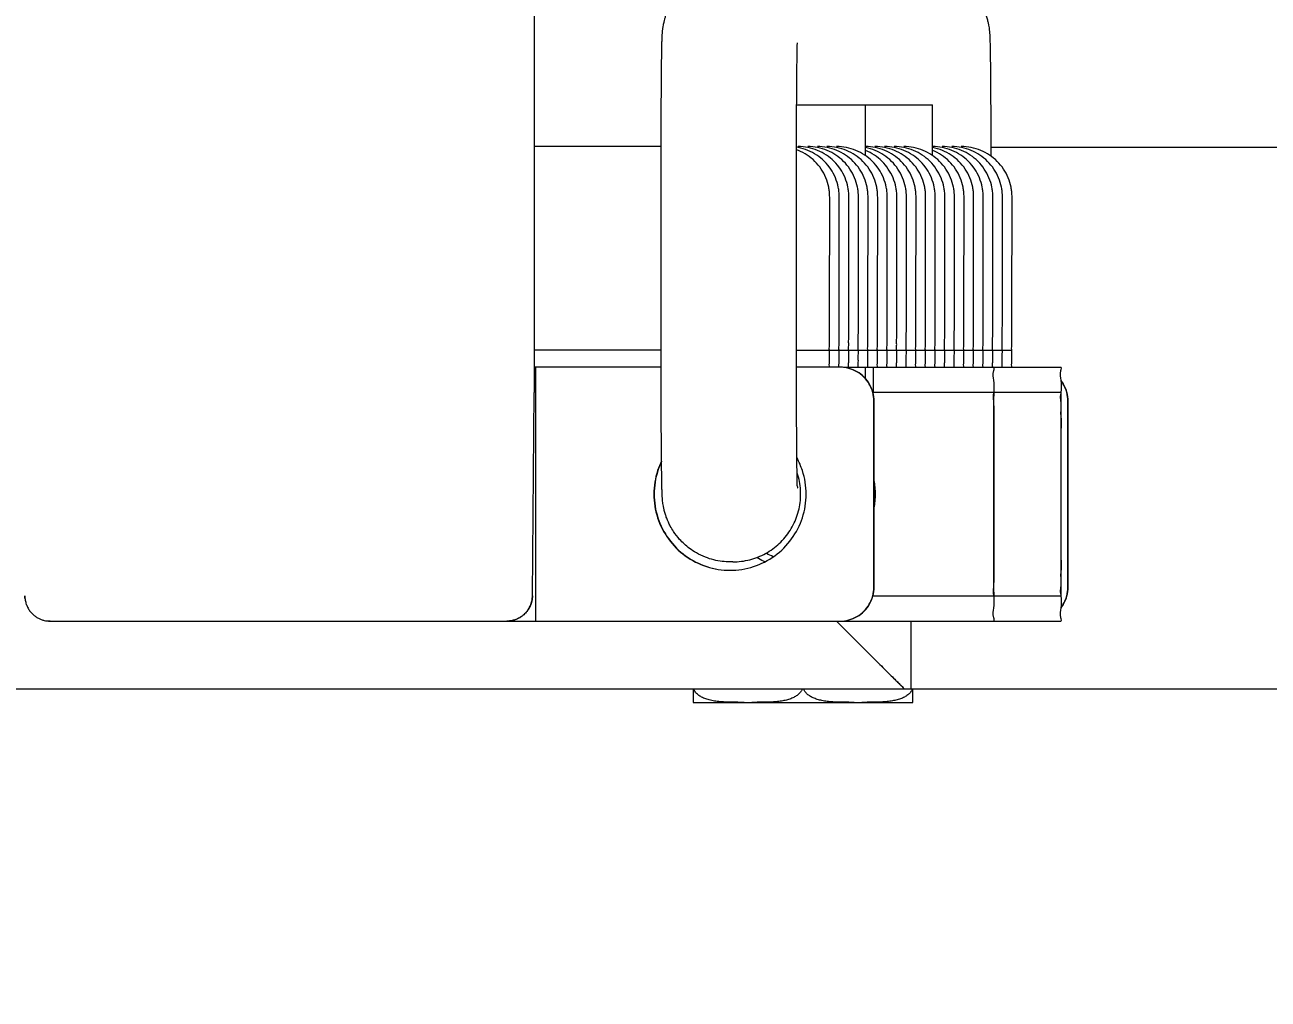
# Model space of a CAD drawing. Extents: x -5598 to 26293, y -3808 to 13850.
# Drawn here: x -1489.54 to -1482.19, y 2587.32 to 2593.08 of the extents above; entities that cross this region are included whole.
import ezdxf

# ---------------------------------------------------------------- set-up
doc = ezdxf.new("R2010")
doc.units = 0
doc.header["$LTSCALE"] = 100
doc.header["$MEASUREMENT"] = 0
doc.layers.add('AK', color=7, linetype='Continuous', lineweight=15)
doc.layers.add('OLCU DIS', color=7, linetype='Continuous')
doc.styles.add('olcu', font='romans.shx', dxfattribs={"width": 0.5})
doc.dimstyles.new('1-200', dxfattribs={"dimtxt": 40, "dimasz": 2, "dimexe": 0, "dimexo": 0, "dimgap": 10, "dimtad": 1, "dimdec": 4, "dimrnd": 0.1, "dimzin": 9, "dimdsep": 46, "dimtxsty": 'olcu', "dimblk1": 'SOL', "dimblk2": 'SAG', "dimsah": 1, "dimcen": 0, "dimse1": 1, "dimse2": 1, "dimclre": 13, "dimadec": 0, "dimazin": 0, "dimtfac": 1, "dimtdec": 4, "dimtix": 1, "dimtmove": 2, "dimatfit": 2, "dimldrblk": 'SOL', "dimfxl": 0, "dimtolj": 1, "dimarcsym": 0})

# ---------------------------------------------------------------- blocks, each defined once
blk = doc.blocks.new('SOL')
at = {"color": 0}
for p, q in [((0, 30), (0, -6.962459165720928)), ((7.581908020783771, 0), (-6.967154622002339, 0))]:
    blk.add_line(p, q, dxfattribs=at)
blk.add_circle((0, 0), 3, dxfattribs=at)
blk = doc.blocks.new('SAG')
at = {"color": 0}
for p, q in [((0, -30), (0, 6.962459165720928)), ((7.581908020783771, 0), (-6.967154622002339, 0))]:
    blk.add_line(p, q, dxfattribs=at)
blk.add_circle((0, 0), 3, dxfattribs=at)
blk = doc.blocks.new('*D332')
at = {"layer": 'OLCU DIS', "color": 0, "lineweight": -2, "transparency": 16777216}
blk.add_line((21268, -934.9999999999671), (-2967.999999241584, -934.9999999999671), dxfattribs=at)
at = {"layer": 'OLCU DIS', "color": 0, "lineweight": -2, "transparency": 16777216, "xscale": 2, "yscale": 2, "zscale": 2, "rotation": 180}
blk.add_blockref('SAG', (-2969.999999241584, -934.9999999999671), dxfattribs=at)
at = {"layer": 'OLCU DIS', "color": 0, "lineweight": -2, "transparency": 16777216, "xscale": 2, "yscale": 2, "zscale": 2}
blk.add_blockref('SOL', (21270, -934.9999999999671), dxfattribs=at)
at = {"layer": 'OLCU DIS', "color": 0, "transparency": 16777216, "insert": (9295.637683253217, -904.9999999999671), "char_height": 40, "attachment_point": 5, "style": 'olcu'}
blk.add_mtext('\\A1;24240', dxfattribs=at)
blk = doc.blocks.new('OVEN TROLLEY')
at = {"layer": 'AK'}
for p, q in [((48.99818576172115, -12.21351469518845), (48.99818576172115, -4.122496222343671)), ((52.19856275597692, -74.59823857072035), (52.19856275597692, -6.272805857902767)), ((51.59849206955992, -11.75638669169268), (50.49836247778136, -11.75638669169268)), ((50.29833891564646, -13.08387972553021), (50.29833891564646, -11.80022877777219)), ((50.44835658724775, -11.80022877777219), (50.44835658724775, -12.19461990556442)), ((51.59849206955992, -11.75813220430859), (50.49836247778136, -11.75813220430859)), ((51.39846850741321, -11.79673775242406), (50.6983860399281, -11.79673775242395)), ((51.39846850741321, -11.79804688688591), (50.6983860399281, -11.79804688688591)), ((51.64849796009353, -12.19461990556442), (51.64849796009353, -11.80022877777219)), ((51.79851563170664, -13.10320449155983), (51.79851563170664, -11.80022877777219)), ((49.98081785917143, -12.08849161459352), (49.29345730039618, -12.08801953998613)), ((50.19832713457878, -12.14519140716868), (50.19832713457878, -12.09054497022873)), ((49.98081785917143, -12.14522077786955), (49.29345730039618, -12.14474870323897)), ((50.19832713457878, -12.2019205704214), (50.19832713457878, -12.14727413348146)), ((50.44835658724775, -12.19733292063461), (50.44835658724775, -12.90786649225038)), ((51.39846850741321, -12.19384189514665), (50.6983860399281, -12.19384189514665)), ((51.39846850741321, -12.19515102972502), (50.6983860399281, -12.19515102972502)), ((51.64849796009353, -12.91030840101882), (51.64849796009353, -12.19733292063461)), ((49.98081785917143, -12.20194994112239), (49.29345730039618, -12.201477866515)), ((49.98081785917143, -12.25867910439842), (49.29345730039618, -12.25820702976773)), ((50.19832713457878, -12.25864973369744), (50.19832713457878, -12.20400329675749)), ((50.19832713457878, -12.31537889695028), (50.19832713457878, -12.26073246003352)), ((49.98081785917143, -12.31540826765115), (49.29345730039618, -12.31493619306707)), ((50.19832713457878, -12.37210806022631), (50.19832713457878, -12.31746162316983)), ((49.98081785917143, -12.37213743081077), (49.29345730039618, -12.37166535631979)), ((50.19832713457878, -12.42883722347892), (50.19832713457878, -12.37419078644586)), ((49.98081785917143, -12.42886659406349), (49.29345730039618, -12.42839451959582)), ((49.98081785917143, -12.48559575733952), (49.29345730039618, -12.48512368273213)), ((50.19832713457878, -12.48556638675495), (50.19832713457878, -12.43091994969859)), ((50.19832713457878, -12.54229554989138), (50.19832713457878, -12.48764911297462)), ((49.04794527510546, -12.55725539311527), (48.7481563090522, -12.55725539311527)), ((48.7481563090522, -13.36099505372112), (48.7481563090522, -12.55725644585902)), ((49.98081785917143, -12.54232492059225), (49.29345730039618, -12.54185284598486)), ((50.19832713457878, -12.5990247131441), (50.19832713457878, -12.54437827622746)), ((49.98081785917143, -12.59905408386839), (49.29345730039618, -12.59858200926089)), ((50.19832713457878, -12.65575387642013), (50.19832713457878, -12.60110743950349)), ((49.98081785917143, -12.65578324712101), (49.29345730039618, -12.65531117251362)), ((49.98081785917143, -12.71251241039704), (49.29345730039618, -12.71204033578965)), ((50.19832713457878, -12.71248303967286), (50.19832713457878, -12.65783660275622)), ((52.19844009404175, -12.68402002697098), (51.79851563170664, -12.68402002697098)), ((52.27857218083806, -12.67350350389017), (52.19856275597692, -12.67350350389017)), ((52.27857218083806, -13.97365665781535), (52.27857218083806, -12.67350350389017)), ((49.98081785917143, -12.76924157367307), (49.29345730039618, -12.76876949904249)), ((50.19832713457878, -12.76921220294889), (50.19832713457878, -12.71456576603225)), ((50.19832713457878, -12.82594136620162), (50.19832713457878, -12.77129492928497)), ((49.98081785917143, -12.82597073692591), (49.29345730039618, -12.82549866231852)), ((50.19832713457878, -12.88267052947765), (50.19832713457878, -12.82802409256101)), ((49.98081785917143, -12.88269990020194), (49.29345730039618, -12.88222782557125)), ((50.19832713457878, -12.93939969273037), (50.19832713457878, -12.88475325581373)), ((50.44835658724775, -12.90786942370459), (50.29833891564646, -12.90786942370459)), ((51.59849206955992, -12.9031885456875), (50.49836247778136, -12.9031885456875)), ((51.59849206955992, -12.90493405844313), (50.49836247778136, -12.90493405844313)), ((51.79851563170664, -13.12595184013469), (51.99853919385336, -12.92593589426246)), ((49.04859138684684, -12.95348677955326), (48.7481563090522, -12.95348677955326)), ((49.98081785917143, -12.93942906345467), (49.29345730039618, -12.93895698884728)), ((49.98081785917143, -12.9961582267307), (49.29345730039618, -12.9956861521)), ((50.19832713457878, -12.99612885602982), (50.19832713457878, -12.94148241908976)), ((50.19832713457878, -13.05285801928244), (50.19832713457878, -12.99821158222608)), ((49.98081785917143, -13.05288738986701), (49.29345730039618, -13.05241531537604)), ((50.19832713457878, -13.10958718255847), (50.19832713457878, -13.05494074547892)), ((49.98081785917143, -13.10961655311985), (49.29345730039618, -13.10914447862876)), ((50.19832713457878, -13.16631634581131), (50.19832713457878, -13.11166990875495)), ((50.29833891564646, -13.10495000431535), (50.29833891564646, -13.36192147998372)), ((51.79851563170664, -17.77408500722367), (51.79851563170664, -13.10495000431535)), ((49.98081785917143, -13.16634571639588), (49.29345730039618, -13.16587364178849)), ((50.19832713457878, -13.3619367549079), (50.19832713457878, -13.16839907203098)), ((50.24833302510103, -13.3619367549079), (49.14820343332245, -13.3619367549079)), ((51.44847439795864, -13.73754670118205), (51.44847439795864, -13.75500182834207)), ((52.19856275597692, -13.97365665781535), (52.27857218083806, -13.97365665781535)), ((48.9943468660175, -14.16189939858156), (48.9943468660175, -14.91206985566521)), ((50.24833302510103, -14.16203100347184), (49.14820343332245, -14.16203100347184)), ((50.19832713457878, -14.16203100347184), (50.19832713457878, -14.91206985566521)), ((50.29833891564646, -14.16201584144721), (50.29833891564646, -14.90509351700302)), ((46.99795014032257, -14.91206985566532), (50.44835658724775, -14.91207556783911)), ((50.29833891564646, -14.90509351700302), (50.29833891564646, -14.91206985566521)), ((50.29833891564646, -14.90509351700302), (51.79851563170664, -14.90509351700302)), ((51.64849796009353, -14.92254864416304), (50.44835658724775, -14.91207556783911))]:
    blk.add_line(p, q, dxfattribs=at)
for points, start_tangent, end_tangent in [([(50.49836247778136, -11.75638669169268), (50.39835069670232, -11.783183747169), (50.37799563620353, -11.79662445069982)], (-0.1021098309, -2e-16), (-0.0825115560999999, -0.0621196466000001)), ([(51.71885891103317, -11.79662445069982), (51.69850385063898, -11.783183747169), (51.59849206955992, -11.75638669169268)], (-0.0825115561000001, 0.0621196465999999), (-0.1021098309, -2e-16)), ([(50.44835494593132, -11.79695236406974), (50.37474111782501, -11.79817680456904), (50.31791861556111, -11.79914999158347), (50.29833891564646, -11.80022877777219)], (-0.1261258365, 0.0041711067999998), (2e-16, -0.1205212997999999)), ([(50.49836247778136, -11.75813220430859), (50.39835069670232, -11.78492925992464), (50.38033104093607, -11.79663837134137)], (-0.0998107528, -2e-16), (-0.0815452738999999, -0.0595413046000001)), ([(50.6983860399281, -11.79673775242395), (50.57476467997171, -11.79690861528502), (50.46324423996827, -11.79740447896756), (50.44835494593132, -11.79695236406974)], (-0.1995127921, -3e-16), (-0.2087906274, 0.0069049135999996)), ([(50.6983860399281, -11.79804688688591), (50.62112268992347, -11.79815367622063), (50.55142241494593, -11.79846359096689), (50.49610796359489, -11.79894629459591), (50.46059389963636, -11.79955453647994), (50.44835658724775, -11.80022877777219)], (-0.2000213075, -3e-16), (3e-16, -0.2000213075)), ([(51.64849796009353, -11.80022877777219), (51.63626064757715, -11.79955453647994), (51.60074658364179, -11.79894629459591), (51.54543213226713, -11.79846359096689), (51.47573185728958, -11.79815367622063), (51.39846850741321, -11.79804688688591)], (-3e-16, 0.2000213075), (-0.2000213075, -3e-16)), ([(51.64849960128172, -11.79695236406985), (51.63361030725661, -11.79740447896756), (51.52208986736957, -11.79690861528502), (51.39846850741321, -11.79673775242406)], (-0.2087906273999999, -0.0069049136000004), (-0.1995127921, -3e-16)), ([(51.71652350630017, -11.79663837134126), (51.69850385063898, -11.78492925992464), (51.59849206955992, -11.75813220430859)], (-0.0815452739000001, 0.0595413045999998), (-0.0998107528, -2e-16)), ([(51.79851563170664, -11.80022877777219), (51.7789359317802, -11.79914999158347), (51.72211342951628, -11.79817680456904), (51.64849960128172, -11.79695236406985)], (-2e-16, 0.1205212997999999), (-0.1261258365, -0.0041711068000002)), ([(49.260259970982, -12.08985301210771), (49.23510435098421, -12.09374421908274), (49.17899493846913, -12.11077795586311), (49.12728095447515, -12.13846821830361), (49.08195428402986, -12.17574925239887), (49.04475572427634, -12.22118880302867), (49.01711436195171, -12.27304173790605), (49.00009406951118, -12.32931081933202), (48.9943468660175, -12.38783803178217)], (-0.3477019122999999, -0.0387024967000006), (6e-16, -0.3491392185999997)), ([(49.29345730039618, -12.08801953998613), (49.260259970982, -12.08985301210771)], (-0.0265768592, 1.82528e-05), (-0.0264674561, -0.0029460771)), ([(50.19299337890092, -12.09010957119744), (50.17715309609763, -12.08969231202491), (50.15174562491607, -12.08931644175891), (50.11750990780399, -12.08899324593358), (50.07656402751432, -12.08874271981176), (50.03013926231631, -12.08857217734908), (49.98081785917143, -12.08849161459352)], (-0.2352288512999999, -0.0489557626000004), (-0.1697291363, 0.0001165687999997)), ([(50.19832713457878, -12.09054497022873), (50.19299337890092, -12.09010957119744)], (0, 0.0042806934), (-0.0059326429, -0.0012347)), ([(50.29252885761104, -12.09000202388256), (50.27516447664799, -12.08947483916995), (50.24715831848459, -12.08898934536842), (50.20906076208336, -12.08855441325568), (50.19838963242353, -12.08839238864596)], (-0.1044117261, -0.0206700225000002), (-0.07509559980000001, 0.0008797375999999)), ([(50.29833891564646, -12.09054497022873), (50.29252885761104, -12.09000202388256)], (0, 0.0046677476), (-0.0064656572, -0.0012799834)), ([(49.260259970982, -12.14658217536043), (49.23510435098421, -12.15047338235877), (49.17899493846913, -12.16750711911584), (49.12728095447515, -12.19519738157964), (49.08195428402986, -12.2324784156749), (49.04475572427634, -12.2779179663047), (49.01711436195171, -12.32977090115889), (49.00009406951118, -12.38603998260805), (48.9943468660175, -12.44456719503501)], (-0.3477019122999999, -0.0387024967000006), (6e-16, -0.3491392185999997)), ([(49.29345730039618, -12.14474870323897), (49.260259970982, -12.14658217536043)], (-0.0265768592, 1.82528e-05), (-0.0264674561, -0.0029460771)), ([(50.19299337890092, -12.14683873445017), (50.17715309609763, -12.14642147530094), (50.15174562491607, -12.14604560503494), (50.11750990780399, -12.14572240920961), (50.07656402751432, -12.1454718830646), (50.03013926231631, -12.1453013406018), (49.98081785917143, -12.14522077786955)], (-0.2352288512999999, -0.0489557626000004), (-0.1697291363, 0.0001165687999997)), ([(50.19832713457878, -12.14727413348146), (50.19299337890092, -12.14683873445017)], (0, 0.0042806934), (-0.0059326429, -0.0012347)), ([(50.29252885761104, -12.14673118704218), (50.27516447664799, -12.14620400242268), (50.24715831848459, -12.14571850862114), (50.20906076208336, -12.14528357650852), (50.19838963242353, -12.14512155192199)], (-0.1044117261, -0.0206700225000002), (-0.07509559980000001, 0.0008797375999999)), ([(50.29833891564646, -12.14727413348146), (50.29252885761104, -12.14673118704218)], (0, 0.0046677476), (-0.0064656572, -0.0012799834)), ([(50.44835494593132, -12.19405650693216), (50.37474111782501, -12.19528094729162), (50.31791861556111, -12.19625413442259), (50.29833891564646, -12.19733292063461)], (-0.1261258365, 0.0041711067999998), (2e-16, -0.1205212997999999)), ([(50.6983860399281, -12.19384189514665), (50.57476467997171, -12.19401275817063), (50.46324423996827, -12.19450862169026), (50.44835494593132, -12.19405650693216)], (-0.1995127921, -3e-16), (-0.2087906274, 0.0069049135999996)), ([(50.6983860399281, -12.19515102972502), (50.62112268992347, -12.19525781905963), (50.55142241494593, -12.19556773382931), (50.49610796359489, -12.19605043731849), (50.46059389963636, -12.19665867920253), (50.44835658724775, -12.19733292063461)], (-0.2000213075, -3e-16), (3e-16, -0.2000213075)), ([(51.64849796009353, -12.19733292063461), (51.63626064757715, -12.19665867920253), (51.60074658364179, -12.19605043731849), (51.54543213226713, -12.19556773382931), (51.47573185728958, -12.19525781905975), (51.39846850741321, -12.19515102972502)], (-3e-16, 0.2000213075), (-0.2000213075, -3e-16)), ([(51.64849960128172, -12.19405650693216), (51.63361030725661, -12.19450862169026), (51.52208986736957, -12.19401275817063), (51.39846850741321, -12.19384189514665)], (-0.2087906273999999, -0.0069049136000004), (-0.1995127921, -3e-16)), ([(51.79851563170664, -12.19733292063461), (51.7789359317802, -12.19625413442259), (51.72211342951628, -12.19528094729162), (51.64849960128172, -12.19405650693216)], (-2e-16, 0.1205212997999999), (-0.1261258365, -0.0041711068000002)), ([(47.94806206048803, -12.62041856328721), (47.95073905944025, -12.57421236833318), (47.95985961406847, -12.52397463162197), (47.97532507761514, -12.4752526070572), (48.00069066508999, -12.422062891128), (48.02779182977371, -12.38074082488879), (48.08068077092172, -12.3228619955596), (48.12754118441931, -12.2866248814505), (48.15979303834627, -12.26741003311463), (48.18265919690599, -12.25612083867884), (48.19954990958228, -12.24890223023237), (48.21254014890278, -12.24395828646368), (48.23328467292583, -12.23710299254151), (48.25705702385755, -12.2307412502937), (48.27724260778029, -12.2265302898711), (48.29281155537444, -12.22399660515361), (48.30605726118061, -12.22230838878306), (48.31662611216904, -12.22125071870391), (48.32644710791634, -12.22047535075103), (48.3354255502985, -12.21991420664119), (48.34436091674149, -12.21946460268225), (48.35398101520818, -12.21906838362338), (48.36493497067692, -12.21869378375117), (48.37792560204967, -12.21832085006167), (48.39377868623103, -12.21793608939037), (48.41345303156992, -12.21753097226599), (48.43814412771585, -12.21709950271747), (48.4693749722386, -12.21663780970255), (48.50912875686196, -12.2161442656884), (48.55995587913218, -12.21562115192637), (48.61993710148942, -12.21511597718336), (48.68516336642766, -12.21466984186543), (48.75500064879304, -12.21428589451818), (48.82877829493361, -12.21396708145039), (48.90576978166915, -12.21371609239134), (48.98520695473404, -12.2135351532255), (49.05048957756378, -12.21344142091686)], (-1.8e-15, 1.064316900599999), (1.064316333899999, 0.0011375146000018)), ([(49.260259970982, -12.20331133863647), (49.23510435098421, -12.20720254561161), (49.17899493846913, -12.22423628239187), (49.12728095447515, -12.25192654471607), (49.08195428402986, -12.28920757892763), (49.04475572427634, -12.33464712955754), (49.01711436195171, -12.38650006443481), (49.00009406951118, -12.44276914588408), (48.9943468660175, -12.50129635833434)], (-0.3477019122999999, -0.0387024967000006), (6e-16, -0.3491392185999997)), ([(49.260259970982, -12.26004050188919), (49.23510435098421, -12.26393170877122), (49.17899493846913, -12.2809654456446), (49.12728095447515, -12.30865570796878), (49.08195428402986, -12.34593674220366), (49.04475572427634, -12.39137629283357), (49.01711436195171, -12.44322922768765), (49.00009406951118, -12.49949830913681), (48.9943468660175, -12.55802552158707)], (-0.3477019122999999, -0.0387024967000006), (6e-16, -0.3491392185999997)), ([(49.29345730039618, -12.201477866515), (49.260259970982, -12.20331133863647)], (-0.0265768592, 1.82528e-05), (-0.0264674561, -0.0029460771)), ([(49.29345730039618, -12.25820702976773), (49.260259970982, -12.26004050188919)], (-0.0265768592, 1.82528e-05), (-0.0264674561, -0.0029460771)), ([(50.19299337890092, -12.20356789758648), (50.17715309609763, -12.20315063855378), (50.15174562491607, -12.20277476831097), (50.11750990780399, -12.20245157246245), (50.07656402751432, -12.20220104634063), (50.03013926231631, -12.20203050387783), (49.98081785917143, -12.20194994112239)], (-0.2352288512999999, -0.0489557626000004), (-0.1697291363, 0.0001165687999997)), ([(50.19299337890092, -12.26029706086263), (50.17715309609763, -12.259879801853), (50.15174562491607, -12.2595039315637), (50.11750990780399, -12.25918073573837), (50.07656402751432, -12.25893020947683), (50.03013926231631, -12.25875966713056), (49.98081785917143, -12.25867910439842)], (-0.2352288512999999, -0.0489557626000004), (-0.1697291363, 0.0001165687999997)), ([(50.19832713457878, -12.20400329675749), (50.19299337890092, -12.20356789758648)], (0, 0.0042806934), (-0.0059326429, -0.0012347)), ([(50.19832713457878, -12.26073246003352), (50.19299337890092, -12.26029706086263)], (0, 0.0042806934), (-0.0059326429, -0.0012347)), ([(50.29252885761104, -12.20346035029502), (50.27516447664799, -12.20293316569871), (50.24715831848459, -12.20244767189717), (50.20906076208336, -12.20201273978455), (50.19838963242353, -12.20185071519802)], (-0.1044117261, -0.0206700225000002), (-0.07509559980000001, 0.0008797375999999)), ([(50.29252885761104, -12.26018951357105), (50.27516447664799, -12.25966232897474), (50.24715831848459, -12.2591768351499), (50.20906076208336, -12.25874190303716), (50.19838963242353, -12.25857987845074)], (-0.1044117261, -0.0206700225000002), (-0.07509559980000001, 0.0008797375999999)), ([(50.29833891564646, -12.20400329675749), (50.29252885761104, -12.20346035029502)], (0, 0.0046677476), (-0.0064656572, -0.0012799834)), ([(50.29833891564646, -12.26073246003352), (50.29252885761104, -12.26018951357105)], (0, 0.0046677476), (-0.0064656572, -0.0012799834)), ([(49.260259970982, -12.31676966516522), (49.23510435098421, -12.32066087202395), (49.17899493846913, -12.33769460892063), (49.12728095447515, -12.36538487124483), (49.08195428402986, -12.4026659054565), (49.04475572427634, -12.44810545608629), (49.01711436195171, -12.49995839096368), (49.00009406951118, -12.55622747227312), (48.9998939805722, -12.55724601350948)], (-0.3016793605999999, -0.0335797533000005), (-0.0579957358999995, -0.2979509038000002)), ([(49.29345730039618, -12.31493619306707), (49.260259970982, -12.31676966516522)], (-0.0265768592, 1.82528e-05), (-0.0264674561, -0.0029460771)), ([(50.19299337890092, -12.31702622413854), (50.17715309609763, -12.31660896510573), (50.15174562491607, -12.31623309483973), (50.11750990780399, -12.31590989887468), (50.07656402751432, -12.31565937272967), (50.03013926231631, -12.31548883040659), (49.98081785917143, -12.31540826765115)], (-0.2352288512999999, -0.0489557626000004), (-0.1697291363, 0.0001165687999997)), ([(50.19832713457878, -12.31746162316983), (50.19299337890092, -12.31702622413854)], (0, 0.0042806934), (-0.0059326429, -0.0012347)), ([(50.29252885761104, -12.31691867682377), (50.27516447664799, -12.31639149225077), (50.24715831848459, -12.31590599842593), (50.20906076208336, -12.31547106631319), (50.19838963242353, -12.31530904172678)], (-0.1044117261, -0.0206700225000002), (-0.07509559980000001, 0.0008797375999999)), ([(50.29833891564646, -12.31746162316994), (50.29252885761104, -12.31691867682377)], (0, 0.0046677476), (-0.0064656572, -0.0012799834)), ([(49.260259970982, -12.37349882841806), (49.23510435098421, -12.37739003529998), (49.17899493846913, -12.39442377219666), (49.12728095447515, -12.42211403452086), (49.08195428402986, -12.45939506873242), (49.04475572427634, -12.50483461936233), (49.01711436195171, -12.55668755421641), (49.01688501281331, -12.557244314684)], (-0.2545027082, -0.0283285477000005), (-0.0972435095999995, -0.2367405177000001)), ([(49.29345730039618, -12.37166535631979), (49.260259970982, -12.37349882841806)], (-0.0265768592, 1.82528e-05), (-0.0264674561, -0.0029460771)), ([(50.19299337890092, -12.37375538739138), (50.17715309609763, -12.37333812838176), (50.15174562491607, -12.37296225809245), (50.11750990780399, -12.37263906215071), (50.07656402751432, -12.3723885360057), (50.03013926231631, -12.37221799354301), (49.98081785917143, -12.37213743081077)], (-0.2352288512999999, -0.0489557626000004), (-0.1697291363, 0.0001165687999997)), ([(50.19832713457878, -12.37419078644586), (50.19299337890092, -12.37375538739138)], (0, 0.0042806934), (-0.0059326429, -0.0012347)), ([(50.29252885761104, -12.37364784009981), (50.27516447664799, -12.3731206555035), (50.24715831848459, -12.37263516167877), (50.20906076208336, -12.37220022956603), (50.19838963242353, -12.3720382049795)], (-0.1044117261, -0.0206700225000002), (-0.07509559980000001, 0.0008797375999999)), ([(50.29833891564646, -12.37419078644598), (50.29252885761104, -12.37364784009981)], (0, 0.0046677476), (-0.0064656572, -0.0012799834)), ([(49.260259970982, -12.43022799169398), (49.23510435098421, -12.43411919855271), (49.17899493846913, -12.4511529354495), (49.12728095447515, -12.47884319779689), (49.08195428402986, -12.51612423198526), (49.04475572427634, -12.56156378261505), (49.01711436195171, -12.61341671749244), (49.00009406951118, -12.66968579880188), (48.9943468660175, -12.72821301125214)], (-0.3477019122999999, -0.0387024967000006), (6e-16, -0.3491392185999997)), ([(49.260259970982, -12.48695715494682), (49.23510435098421, -12.49084836182874), (49.17899493846913, -12.50788209872553), (49.12728095447515, -12.53557236104962), (49.08195428402986, -12.57285339526129), (49.04475572427634, -12.61829294575136), (49.01711436195171, -12.67014588074516), (49.00009406951118, -12.72641496207791), (48.9943468660175, -12.78494217452817)], (-0.3477019122999999, -0.0387024967000006), (6e-16, -0.3491392185999997)), ([(49.29345730039618, -12.42839451959582), (49.260259970982, -12.43022799169398)], (-0.0265768592, 1.82528e-05), (-0.0264674561, -0.0029460771)), ([(49.29345730039618, -12.48512368273213), (49.260259970982, -12.48695715494682)], (-0.0265768592, 1.82528e-05), (-0.0264674561, -0.0029460771)), ([(50.19299337890092, -12.43048455066741), (50.17715309609763, -12.4300672916346), (50.15174562491607, -12.42969142136849), (50.11750990780399, -12.42936822540355), (50.07656402751432, -12.42911769925842), (50.03013926231631, -12.42894715679574), (49.98081785917143, -12.42886659406349)], (-0.2352288512999999, -0.0489557626000004), (-0.1697291363, 0.0001165687999997)), ([(50.19299337890092, -12.48721371392014), (50.17715309609763, -12.48679645477091), (50.15174562491607, -12.48642058462133), (50.11750990780399, -12.48609738867958), (50.07656402751432, -12.48584686253446), (50.03013926231631, -12.48567632007177), (49.98081785917143, -12.48559575733952)], (-0.2352288512999999, -0.0489557626000004), (-0.1697291363, 0.0001165687999997)), ([(50.19832713457878, -12.43091994969859), (50.19299337890092, -12.43048455066741)], (0, 0.0042806934), (-0.0059326429, -0.0012347)), ([(50.19832713457878, -12.48764911297462), (50.19299337890092, -12.48721371392014)], (0, 0.0042806934), (-0.0059326429, -0.0012347)), ([(50.29252885761104, -12.43037700337584), (50.27516447664799, -12.42984981877953), (50.24715831848459, -12.4293643249548), (50.20906076208336, -12.42892939270234), (50.19838963242353, -12.42876736813912)], (-0.1044117261, -0.0206700225000002), (-0.07509559980000001, 0.0008797375999999)), ([(50.29252885761104, -12.48710616662856), (50.27516447664799, -12.48657898203237), (50.24715831848459, -12.48609348820741), (50.20906076208336, -12.48565855597837), (50.19838963242353, -12.48549653139184)], (-0.1044117261, -0.0206700225000002), (-0.07509559980000001, 0.0008797375999999)), ([(50.29833891564646, -12.43091994969859), (50.29252885761104, -12.43037700337584)], (0, 0.0046677476), (-0.0064656572, -0.0012799834)), ([(50.29833891564646, -12.48764911297462), (50.29252885761104, -12.48710616662856)], (0, 0.0046677476), (-0.0064656572, -0.0012799834)), ([(49.260259970982, -12.54368631822285), (49.23510435098421, -12.54757752508158), (49.17899493846913, -12.56461126197826), (49.12728095447515, -12.59230152432565), (49.08195428402986, -12.62958255851401), (49.04475572427634, -12.67502210902739), (49.01711436195171, -12.72687504388148), (49.00009406951118, -12.78314412533063), (48.9943468660175, -12.84167133778101)], (-0.3477019122999999, -0.0387024967000006), (6e-16, -0.3491392185999997)), ([(49.29345730039618, -12.54185284598486), (49.260259970982, -12.54368631822285)], (-0.0265768592, 1.82528e-05), (-0.0264674561, -0.0029460771)), ([(50.19299337890092, -12.54394287719617), (50.17715309609763, -12.54352561804694), (50.15174562491607, -12.54314974789736), (50.11750990780399, -12.54282655193231), (50.07656402751432, -12.54257602581049), (50.03013926231631, -12.5424054833478), (49.98081785917143, -12.54232492059225)], (-0.2352288512999999, -0.0489557626000004), (-0.1697291363, 0.0001165687999997)), ([(50.19832713457878, -12.54437827622746), (50.19299337890092, -12.54394287719617)], (0, 0.0042806934), (-0.0059326429, -0.0012347)), ([(50.29252885761104, -12.54383532990459), (50.27516447664799, -12.5433081453084), (50.24715831848459, -12.54282265148345), (50.20906076208336, -12.5423877192311), (50.19838963242353, -12.54222569466799)], (-0.1044117261, -0.0206700225000002), (-0.07509559980000001, 0.0008797375999999)), ([(50.29833891564646, -12.54437827622746), (50.29252885761104, -12.54383532990459)], (0, 0.0046677476), (-0.0064656572, -0.0012799834)), ([(49.260259970982, -12.60041548135916), (49.23510435098421, -12.60430668835761), (49.17899493846913, -12.62134042525429), (49.12728095447515, -12.64903068757837), (49.08195428402986, -12.68631172179005), (49.04475572427634, -12.73175127228023), (49.01711436195171, -12.78360420715751), (49.00009406951118, -12.83987328860667), (48.9943468660175, -12.89840050105693)], (-0.3477019122999999, -0.0387024967000006), (6e-16, -0.3491392185999997)), ([(49.29345730039618, -12.59858200926089), (49.260259970982, -12.60041548135916)], (-0.0265768592, 1.82528e-05), (-0.0264674561, -0.0029460771)), ([(50.19299337890092, -12.6006720404489), (50.17715309609763, -12.60025478129967), (50.15174562491607, -12.59987891115008), (50.11750990780399, -12.59955571520834), (50.07656402751432, -12.59930518906321), (50.03013926231631, -12.59913464662384), (49.98081785917143, -12.59905408386839)], (-0.2352288512999999, -0.0489557626000004), (-0.1697291363, 0.0001165687999997)), ([(50.19832713457878, -12.60110743950349), (50.19299337890092, -12.6006720404489)], (0, 0.0042806934), (-0.0059326429, -0.0012347)), ([(50.29252885761104, -12.60056449315743), (50.27516447664799, -12.60003730856112), (50.24715831848459, -12.59955181461987), (50.20906076208336, -12.59911688250713), (50.19838963242353, -12.59895485792071)], (-0.1044117261, -0.0206700225000002), (-0.07509559980000001, 0.0008797375999999)), ([(50.29833891564646, -12.60110743950349), (50.29252885761104, -12.60056449315743)], (0, 0.0046677476), (-0.0064656572, -0.0012799834)), ([(49.260259970982, -12.65714464461189), (49.23510435098421, -12.66103585161022), (49.17899493846913, -12.67806958850701), (49.12728095447515, -12.70575985085441), (49.08195428402986, -12.74304088504277), (49.04475572427634, -12.78848043555626), (49.01711436195171, -12.84033337041023), (49.00009406951118, -12.89660245185939), (48.99435137980013, -12.95348635698895)], (-0.3463929258000001, -0.0385567941000006), (-0.0019107551999994, -0.3478722793)), ([(49.29345730039618, -12.65531117251362), (49.260259970982, -12.65714464461189)], (-0.0265768592, 1.82528e-05), (-0.0264674561, -0.0029460771)), ([(49.29345730039618, -12.71204033578965), (49.260259970982, -12.71387380788792)], (-0.0265768592, 1.82528e-05), (-0.0264674561, -0.0029460771)), ([(50.19299337890092, -12.65740120372493), (50.17715309609763, -12.6569839445757), (50.15174562491607, -12.65660807428639), (50.11750990780399, -12.65628487846106), (50.07656402751432, -12.65603435233925), (50.03013926231631, -12.65586380987656), (49.98081785917143, -12.65578324712101)], (-0.2352288512999999, -0.0489557626000004), (-0.1697291363, 0.0001165687999997)), ([(50.19299337890092, -12.71413036697765), (50.17715309609763, -12.71371310782842), (50.15174562491607, -12.71333723756242), (50.11750990780399, -12.7130140417371), (50.07656402751432, -12.71276351559208), (50.03013926231631, -12.71259297315259), (49.98081785917143, -12.71251241039704)], (-0.2352288512999999, -0.0489557626000004), (-0.1697291363, 0.0001165687999997)), ([(50.19832713457878, -12.65783660275622), (50.19299337890092, -12.65740120372493)], (0, 0.0042806934), (-0.0059326429, -0.0012347)), ([(50.29252885761104, -12.65729365643335), (50.27516447664799, -12.65676647169744), (50.24715831848459, -12.6562809778726), (50.20906076208336, -12.65584604575986), (50.19838963242353, -12.65568402119675)], (-0.1044117261, -0.0206700225000002), (-0.07509559980000001, 0.0008797375999999)), ([(50.29252885761104, -12.71402281968619), (50.27516447664799, -12.71349563497347), (50.24715831848459, -12.71301014114863), (50.20906076208336, -12.712575209036), (50.19838963242353, -12.71241318444947)], (-0.1044117261, -0.0206700225000002), (-0.07509559980000001, 0.0008797375999999)), ([(50.29833891564646, -12.65783660275622), (50.29252885761104, -12.65729365643335)], (0, 0.0046677476), (-0.0064656572, -0.0012799834)), ([(50.29833891564646, -12.71456576603225), (50.29252885761104, -12.71402281968619)], (0, 0.0046677476), (-0.0064656572, -0.0012799834)), ([(52.19858754890161, -12.67701775148737), (52.21523852971711, -12.68573942849173), (52.23100346277337, -12.70005071369223), (52.24446618501667, -12.71888744322337), (52.25536260646172, -12.74135589356297), (52.26379762807061, -12.76690150812487), (52.27001147091492, -12.7953486139769), (52.27421884014608, -12.82629373922236), (52.27675556147584, -12.85948939608636), (52.27803946684013, -12.89516383515433), (52.27850234585946, -12.93370511169769), (52.27857218083806, -12.97516736382386)], (0.2454740942000003, -0.0874940519999996), (5e-16, -0.2595317905999999)), ([(49.260259970982, -12.71387380788792), (49.23510435098421, -12.71776501488625), (49.17899493846913, -12.73479875178304), (49.12728095447515, -12.76248901410724), (49.08195428402986, -12.79977004817908), (49.04475572427634, -12.8452095988323), (49.01711436195171, -12.89706253368638), (49.0000636443086, -12.95348529760952)], (-0.3009786893999999, -0.0335017620000005), (-0.0587338083999995, -0.2970812828000001)), ([(49.260259970982, -12.77060297114064), (49.23510435098421, -12.77449417816228), (49.17899493846913, -12.79152791491936), (49.12728095447515, -12.81921817738316), (49.08195428402986, -12.85649921147842), (49.04475572427634, -12.90193876210833), (49.01724313112786, -12.95348048690925)], (-0.2537558422000001, -0.0282454145000004), (-0.0976981380999996, -0.2357421517000002)), ([(49.29345730039618, -12.76876949904249), (49.260259970982, -12.77060297114064)], (-0.0265768592, 1.82528e-05), (-0.0264674561, -0.0029460771)), ([(50.19299337890092, -12.7708595302538), (50.17715309609763, -12.77044227110446), (50.15174562491607, -12.77006640081515), (50.11750990780399, -12.76974320498982), (50.07656402751432, -12.76949267886812), (50.03013926231631, -12.76932213640532), (49.98081785917143, -12.76924157367307)], (-0.2352288512999999, -0.0489557626000004), (-0.1697291363, 0.0001165687999997)), ([(50.19832713457878, -12.71456576603225), (50.19299337890092, -12.71413036697765)], (0, 0.0042806934), (-0.0059326429, -0.0012347)), ([(50.19832713457878, -12.77129492928497), (50.19299337890092, -12.7708595302538)], (0, 0.0042806934), (-0.0059326429, -0.0012347)), ([(50.29252885761104, -12.7707519828225), (50.27516447664799, -12.77022479822619), (50.24715831848459, -12.76973930440135), (50.20906076208336, -12.76930437231192), (50.19838963242353, -12.7691423477255)], (-0.1044117261, -0.0206700225000002), (-0.07509559980000001, 0.0008797375999999)), ([(50.29833891564646, -12.77129492928497), (50.29252885761104, -12.7707519828225)], (0, 0.0046677476), (-0.0064656572, -0.0012799834)), ([(51.99853919385336, -12.92593589426246), (52.04093293643688, -12.88350411105193), (52.08033722563992, -12.84398835009187), (52.11454840585918, -12.80960753775423), (52.14249812524656, -12.7814487973809), (52.16410880478212, -12.75960647555757), (52.17987526065542, -12.74359790940059), (52.19048985840649, -12.73273791713859), (52.19856275597692, -12.72417444715961)], (0.1607024748999997, 0.1606963559000003), (-4e-16, 0.2272632927)), ([(52.0193076180352, -12.90515920807365), (52.03679507352068, -12.88764924908742), (52.07284316311722, -12.85150984985512), (52.10495503129766, -12.81925658102841), (52.13213991084501, -12.79189381214087), (52.15412056695764, -12.76971197494993), (52.17111460242301, -12.75250405328108), (52.18359070144957, -12.73980852604143), (52.19206250690046, -12.73111580944373), (52.19851260033316, -12.72480638570846)], (0.1436537273999998, 0.1437771335000002), (0.0308361035999997, 0.1911364637)), ([(52.19851260033316, -12.72480638570846), (52.19856275597692, -12.72417443526206)], (7.90841e-05, 0.0004901999), (0, 0.0005212508000000001)), ([(49.260259970982, -12.82733213441668), (49.23510435098421, -12.83122334141512), (49.17899493846913, -12.84825707819539), (49.12728095447515, -12.875947340636), (49.08195428402986, -12.91322837473115), (49.04475572427634, -12.95866792536094), (49.01711436195171, -13.01052086021514), (49.00009406951118, -13.0667899416643), (48.9943468660175, -13.12531715411455)], (-0.3477019122999999, -0.0387024967000006), (6e-16, -0.3491392185999997)), ([(49.29345730039618, -12.82549866231852), (49.260259970982, -12.82733213441668)], (-0.0265768592, 1.82528e-05), (-0.0264674561, -0.0029460771)), ([(50.19299337890092, -12.82758869350653), (50.17715309609763, -12.8271714343573), (50.15174562491607, -12.82679556409118), (50.11750990780399, -12.82647236826585), (50.07656402751432, -12.82622184212073), (50.03013926231631, -12.82605129968135), (49.98081785917143, -12.82597073692591)], (-0.2352288512999999, -0.0489557626000004), (-0.1697291363, 0.0001165687999997)), ([(50.19832713457878, -12.82802409256101), (50.19299337890092, -12.82758869350653)], (0, 0.0042806934), (-0.0059326429, -0.0012347)), ([(50.29252885761104, -12.82748114609853), (50.27516447664799, -12.82695396150222), (50.24715831848459, -12.82646846767738), (50.20906076208336, -12.82603353558795), (50.19838963242353, -12.82587151097823)], (-0.1044117261, -0.0206700225000002), (-0.07509559980000001, 0.0008797375999999)), ([(50.29833891564646, -12.82802409256101), (50.29252885761104, -12.82748114609853)], (0, 0.0046677476), (-0.0064656572, -0.0012799834)), ([(49.260259970982, -12.8840612976694), (49.23510435098421, -12.88795250455143), (49.17899493846913, -12.90498624144811), (49.12728095447515, -12.93267650377231), (49.08195428402986, -12.96995753800718), (49.04475572427634, -13.01539708863697), (49.01711436195171, -13.06725002349117), (49.00009406951118, -13.12351910491702), (48.9943468660175, -13.18204631736728)], (-0.3477019122999999, -0.0387024967000006), (6e-16, -0.3491392185999997)), ([(49.29345730039618, -12.88222782557125), (49.260259970982, -12.8840612976694)], (-0.0265768592, 1.82528e-05), (-0.0264674561, -0.0029460771)), ([(50.19299337890092, -12.88431785666603), (50.17715309609763, -12.88390059763333), (50.15174562491607, -12.88352472734402), (50.11750990780399, -12.88320153154188), (50.07656402751432, -12.88295100539676), (50.03013926231631, -12.88278046293408), (49.98081785917143, -12.88269990020194)], (-0.2352288512999999, -0.0489557626000004), (-0.1697291363, 0.0001165687999997)), ([(50.19832713457878, -12.88475325581373), (50.19299337890092, -12.88431785666603)], (0, 0.0042806934), (-0.0059326429, -0.0012347)), ([(50.29252885761104, -12.88421030935126), (50.27516447664799, -12.88368312475495), (50.24715831848459, -12.88319763093011), (50.20906076208336, -12.88276269884068), (50.19838963242353, -12.88260067425426)], (-0.1044117261, -0.0206700225000002), (-0.07509559980000001, 0.0008797375999999)), ([(50.29833891564646, -12.88475325581373), (50.29252885761104, -12.88421030935126)], (0, 0.0046677476), (-0.0064656572, -0.0012799834)), ([(50.49836247778136, -12.9031885456875), (50.39835069670232, -12.92998560130354), (50.32513699163096, -13.00319651869358), (50.29833891564646, -13.10320449155983)], (-0.2484615529, -4e-16), (4e-16, -0.2484615529)), ([(50.49836247778136, -12.90493405844313), (50.39835069670232, -12.93173111403587), (50.32513699163096, -13.0049420314258), (50.29833891564646, -13.10495000431535)], (-0.2484615529, -4e-16), (4e-16, -0.2484615529)), ([(51.04842727366474, -12.89520684020817), (50.96762081818303, -12.9025236647459)], (-0.0648654395, -1e-16), (-0.0639942024, -0.0116669981000001)), ([(51.12923372905367, -12.9025236647459), (51.04842727366474, -12.89520684020817)], (-0.0639942024, 0.0116669980999999), (-0.0648654395, -1e-16)), ([(51.79851563170664, -13.10320449155983), (51.7717175557335, -13.00319651869358), (51.69850385063898, -12.92998560130354), (51.59849206955992, -12.9031885456875)], (-4e-16, 0.2484615529), (-0.2484615529, -4e-16)), ([(51.79850794330138, -13.10323706263432), (51.7717175557335, -13.0049420314258), (51.69850385063898, -12.93173111403587), (51.59849206955992, -12.90493405844313)], (-0.0022178856000004, 0.2472379331), (-0.2470917760999999, -4e-16)), ([(51.99853919385336, -12.92593589426246), (52.0193076180352, -12.90515920807365)], (0.0166163373, 0.0166157046), (0.0166089395, 0.0166232075)), ([(49.260259970982, -12.94079046094543), (49.23510435098421, -12.94468166782747), (49.17899493846913, -12.96171540472414), (49.12728095447515, -12.98940566704834), (49.08195428402986, -13.0266867012599), (49.04475572427634, -13.07212625188981), (49.01711436195171, -13.12397918674389), (49.00009406951118, -13.18024826819305), (48.9943468660175, -13.23877548064331)], (-0.3477019122999999, -0.0387024967000006), (6e-16, -0.3491392185999997)), ([(49.260259970982, -12.99751962422158), (49.23510435098421, -13.00141083108019), (49.17899493846913, -13.01844456797687), (49.12728095447515, -13.04613483030107), (49.08195428402986, -13.08341586453605), (49.04475572427634, -13.12885541516584), (49.01711436195171, -13.18070835001992), (49.00009406951118, -13.23697743132936), (48.9943468660175, -13.29550464377962)], (-0.3477019122999999, -0.0387024967000006), (6e-16, -0.3491392185999997)), ([(49.29345730039618, -12.93895698884728), (49.260259970982, -12.94079046094543)], (-0.0265768592, 1.82528e-05), (-0.0264674561, -0.0029460771)), ([(49.29345730039618, -12.9956861521), (49.260259970982, -12.99751962422158)], (-0.0265768592, 1.82528e-05), (-0.0264674561, -0.0029460771)), ([(50.19299337890092, -12.94104701991887), (50.17715309609763, -12.94062976088605), (50.15174562491607, -12.94025389061994), (50.11750990780399, -12.93993069479461), (50.07656402751432, -12.93968016853318), (50.03013926231631, -12.93950962621011), (49.98081785917143, -12.93942906345467)], (-0.2352288512999999, -0.0489557626000004), (-0.1697291363, 0.0001165687999997)), ([(50.19299337890092, -12.9977761831949), (50.17715309609763, -12.99735892416208), (50.15174562491607, -12.99698305387278), (50.11750990780399, -12.99665985793103), (50.07656402751432, -12.99640933180922), (50.03013926231631, -12.99623878946283), (49.98081785917143, -12.9961582267307)], (-0.2352288512999999, -0.0489557626000004), (-0.1697291363, 0.0001165687999997)), ([(50.19832713457878, -12.94148241908976), (50.19299337890092, -12.94104701991887)], (0, 0.0042806934), (-0.0059326429, -0.0012347)), ([(50.19832713457878, -12.99821158222608), (50.19299337890092, -12.9977761831949)], (0, 0.0042806934), (-0.0059326429, -0.0012347)), ([(50.29252885761104, -12.94093947262729), (50.27516447664799, -12.94041228803098), (50.24715831848459, -12.93992679422945), (50.20906076208336, -12.93949186211671), (50.19838963242353, -12.93932983753029)], (-0.1044117261, -0.0206700225000002), (-0.07509559980000001, 0.0008797375999999)), ([(50.29252885761104, -12.99766863590332), (50.27516447664799, -12.99714145128371), (50.24715831848459, -12.99665595748229), (50.20906076208336, -12.99622102536955), (50.19838963242353, -12.99605900078313)], (-0.1044117261, -0.0206700225000002), (-0.07509559980000001, 0.0008797375999999)), ([(50.29833891564646, -12.94148241908976), (50.29252885761104, -12.94093947262729)], (0, 0.0046677476), (-0.0064656572, -0.0012799834)), ([(50.29833891564646, -12.99821158222608), (50.29252885761104, -12.99766863590332)], (0, 0.0046677476), (-0.0064656572, -0.0012799834)), ([(50.36824694970289, -12.953407624585), (50.29834455105572, -12.95347313882075)], (-0.0559151929, -7.44055000001e-05), (-0.055915398, -3.06040000001e-05)), ([(49.260259970982, -13.05424878749761), (49.23510435098421, -13.05813999435622), (49.17899493846913, -13.0751737312529), (49.12728095447515, -13.1028639935771), (49.08195428402986, -13.14014502778877), (49.04475572427634, -13.18558457841857), (49.01711436195171, -13.23743751327265), (49.00009406951118, -13.29370659460539), (48.9943468660175, -13.35223380703235)], (-0.3477019122999999, -0.0387024967000006), (6e-16, -0.3491392185999997)), ([(49.29345730039618, -13.05241531537604), (49.260259970982, -13.05424878749761)], (-0.0265768592, 1.82528e-05), (-0.0264674561, -0.0029460771)), ([(50.19299337890092, -13.05450534644762), (50.17715309609763, -13.05408808741481), (50.15174562491607, -13.05371221714881), (50.11750990780399, -13.05338902120707), (50.07656402751432, -13.05313849506194), (50.03013926231631, -13.05296795259915), (49.98081785917143, -13.05288738986701)], (-0.2352288512999999, -0.0489557626000004), (-0.1697291363, 0.0001165687999997)), ([(50.19832713457878, -13.05494074547892), (50.19299337890092, -13.05450534644762)], (0, 0.0042806934), (-0.0059326429, -0.0012347)), ([(50.29252885761104, -13.05439779915605), (50.27516447664799, -13.05387061455974), (50.24715831848459, -13.05338512075832), (50.20906076208336, -13.05295018864558), (50.19838963242353, -13.05278816405916)], (-0.1044117261, -0.0206700225000002), (-0.07509559980000001, 0.0008797375999999)), ([(50.29833891564646, -13.05494074547892), (50.29252885761104, -13.05439779915605)], (0, 0.0046677476), (-0.0064656572, -0.0012799834)), ([(52.27857218083806, -13.02191622093073), (52.27850359989666, -13.06312295583768), (52.27802101128633, -13.10276307380979), (52.27664669503553, -13.13958502594607), (52.27394973372007, -13.17334153385593), (52.26954099711143, -13.20438920803121), (52.26306076415936, -13.23285913310246), (52.25433479301261, -13.25824463866877), (52.24326904413179, -13.28019980367958), (52.2298609149351, -13.29831217137394), (52.21421694687466, -13.31205012266287), (52.19860896868055, -13.32006315755416)], (5e-16, -0.2595164399), (-0.2453408459999998, -0.0871674106000004)), ([(49.260259970982, -13.11097795075034), (49.23510435098421, -13.11486915760895), (49.17899493846913, -13.13190289452905), (49.12728095447515, -13.15959315682983), (49.08195428402986, -13.19687419106481), (49.04475572427634, -13.2423137416946), (49.01711436195171, -13.29416667654868), (49.00009406951118, -13.35043575788143), (48.99807432847444, -13.36175674408434)], (-0.309996243, -0.0345055007000005), (-0.0489053247999995, -0.3080956087000001)), ([(49.29345730039618, -13.10914447862876), (49.260259970982, -13.11097795075034)], (-0.0265768592, 1.82528e-05), (-0.0264674561, -0.0029460771)), ([(50.19299337890092, -13.11123450972366), (50.17715309609763, -13.11081725069084), (50.15174562491607, -13.11044138042484), (50.11750990780399, -13.11011818445979), (50.07656402751432, -13.10986765833797), (50.03013926231631, -13.10969711587518), (49.98081785917143, -13.10961655311985)], (-0.2352288512999999, -0.0489557626000004), (-0.1697291363, 0.0001165687999997)), ([(50.19832713457878, -13.11166990875495), (50.19299337890092, -13.11123450972366)], (0, 0.0042806934), (-0.0059326429, -0.0012347)), ([(50.29252885761104, -13.11112696243208), (50.27516447664799, -13.11059977781258), (50.24715831848459, -13.11011428401093), (50.20906076208336, -13.10967935178189), (50.19838963242353, -13.10951732719536)], (-0.1044117261, -0.0206700225000002), (-0.07509559980000001, 0.0008797375999999)), ([(50.29833891564646, -13.11166990875495), (50.29252885761104, -13.11112696243208)], (0, 0.0046677476), (-0.0064656572, -0.0012799834)), ([(51.79851563170664, -13.10495000431535), (51.79850794330138, -13.10323706263432)], (0, 0.0013697768), (-1.22951e-05, 0.001370587)), ([(49.260259970982, -13.16770711402637), (49.23510435098421, -13.17159832088498), (49.17899493846913, -13.18863205778177), (49.12728095447515, -13.21632232010597), (49.08195428402986, -13.25360335431753), (49.04475572427634, -13.29904290483091), (49.01711436195171, -13.35089583982471), (49.01288873206919, -13.36171378790163)], (-0.2632626211999999, -0.0293036085000005), (-0.0915310205999996, -0.2484077164000002)), ([(49.29345730039618, -13.16587364178849), (49.260259970982, -13.16770711402637)], (-0.0265768592, 1.82528e-05), (-0.0264674561, -0.0029460771)), ([(50.19299337890092, -13.16796367299969), (50.17715309609763, -13.16754641385046), (50.15174562491607, -13.16717054370087), (50.11750990780399, -13.16684734773582), (50.07656402751432, -13.1665968215907), (50.03013926231631, -13.16642627912802), (49.98081785917143, -13.16634571639588)], (-0.2352288512999999, -0.0489557626000004), (-0.1697291363, 0.0001165687999997)), ([(50.19832713457878, -13.16839907203098), (50.19299337890092, -13.16796367299969)], (0, 0.0042806934), (-0.0059326429, -0.0012347)), ([(50.29252885761104, -13.1678561256848), (50.27516447664799, -13.1673289410885), (50.24715831848459, -13.16684344728696), (50.20906076208336, -13.16640851503462), (50.19838963242353, -13.1662464904482)], (-0.1044117261, -0.0206700225000002), (-0.07509559980000001, 0.0008797375999999)), ([(50.29833891564646, -13.16839907203098), (50.29252885761104, -13.1678561256848)], (0, 0.0046677476), (-0.0064656572, -0.0012799834)), ([(49.14820343332245, -13.3619367549079), (49.06541321190877, -13.36189910959217), (48.98354502972813, -13.36178662270526), (48.90351298907205, -13.36160064494459), (48.82621426891397, -13.36134343951698), (48.75252111883025, -13.36101820456088), (48.68327567856193, -13.36062913624323), (48.61928918703358, -13.36018158990191), (48.56239432487051, -13.3596924440352), (48.51725641051904, -13.35922255878097), (48.48208312872463, -13.3587870566057), (48.4546729141324, -13.35838845543321), (48.4333666548308, -13.3580274663982), (48.41690396643832, -13.35770406880169), (48.40432708417655, -13.35741832851192), (48.39490895687492, -13.35717101789771), (48.38810236133292, -13.35696426328502), (48.38083066475235, -13.35669119198565)], (-0.6137700736999997, -1.1e-15), (-0.0004785904, -0.0109049444)), ([(51.01161689615707, -13.35696880045577), (50.99794296791639, -13.35727210567552), (50.98573745787723, -13.35757051607356), (50.96925757348651, -13.35791328869516), (50.94743803921743, -13.35829907552102), (50.91885164318942, -13.3587271204334), (50.88159015727558, -13.35919606919629), (50.83313031225121, -13.35970205179183), (50.77520964826122, -13.36019736576122), (50.71135572607761, -13.3606410663923), (50.64231685239917, -13.36102667058571), (50.56889024798863, -13.36134894966369), (50.4919066665751, -13.36160378343186), (50.41222665050861, -13.36178802937502), (50.33073498942519, -13.36189946288937), (50.24833302510103, -13.3619367549079)], (-0.0013712866, 0.0213117012), (-0.6095708766999999, -1.1e-15)), ([(51.49848028849225, -13.75500182834219), (51.4764531260065, -13.61593309385932), (51.41252781093942, -13.49047737620992), (51.31296179850447, -13.39091515484028), (51.18750130351997, -13.32699227380794), (51.04842727366474, -13.30496595016439), (50.90935324368171, -13.32699227380794), (50.83465063584151, -13.35898829732321)], (-1.3e-15, 0.7406137861999998), (-0.6544637070999993, -0.353180767300001)), ([(51.44847439795864, -13.73754670118205), (51.44531990686061, -13.68740941068381), (51.43590618183941, -13.6380628151702), (51.42038168310535, -13.59028513998487), (51.39899124098596, -13.54482986762878), (51.37207219576827, -13.50241385478284), (51.34004907667975, -13.46370602749516), (51.30342690769464, -13.42931683106576), (51.2627832421275, -13.3997886039665), (51.21875905484773, -13.37558702373633), (51.1720486336211, -13.35709376392174), (51.1233886296335, -13.34460047412426), (51.07354644039276, -13.33830418105935), (51.0233081068435, -13.33830418105924), (50.97346591759139, -13.34460047412426), (50.92480591370836, -13.35709376392185), (50.92029030591344, -13.35859069087303)], (-1.1e-15, 0.6065821877000002), (-0.5750017245999998, -0.1944187767000009)), ([(52.19859106969657, -13.32709790199283), (52.21484317951251, -13.33553993081432), (52.23044913522322, -13.34950126727335), (52.24385477561133, -13.36793127040141), (52.25476134712232, -13.38994780714847), (52.26326728785067, -13.41504037795812), (52.26959460480736, -13.44306780725014), (52.27393405336749, -13.47367346124952), (52.27661743932991, -13.50705447207429), (52.27800337708901, -13.54361046598046), (52.27849995758731, -13.58330397988891), (52.27857218083806, -13.62524394077479)], (0.2454211347, -0.0879426530999996), (4e-16, -0.2595325588)), ([(51.41807219229519, -13.49953965420127), (51.39900844853253, -13.53926146457661), (51.39744599559922, -13.54207709248874)], (-0.0144734607999999, -0.0349718936), (-0.0184892602, -0.0330044055)), ([(51.4491584249016, -13.55010818388541), (51.44506656489681, -13.55793452531793), (51.42237738181698, -13.59576680009479)], (-0.019263578, -0.0377266178), (-0.0235554741999999, -0.035194772)), ([(52.27855009049505, -13.70018922184818), (52.27847976021565, -13.71757805120421), (52.27779524806543, -13.76177848874351), (52.27580265472067, -13.80278434607885), (52.27199054054779, -13.8392088097869), (52.26614120300506, -13.87093470663524), (52.25810608363815, -13.89854903187358), (52.2475086675316, -13.92282128130307), (52.23393366269863, -13.9436260399292), (52.2175667986097, -13.9597200108808), (52.19890381529091, -13.97002795910225), (52.19857164415895, -13.9701470856437)], (-0.0005521292999996, -0.2369673395000001), (-0.2244492415999999, -0.0797785960000004)), ([(52.27857218083806, -13.67199279790509), (52.27855009049505, -13.70018922184818)], (0, -0.022554507), (-5.255140000000001e-05, -0.0225544511)), ([(49.14820343332245, -14.16203100347184), (49.06533858286581, -14.16199362043983), (48.98333241606029, -14.1618818300193), (48.90303238744979, -14.16169669508224), (48.82526468341836, -14.16143994709705), (48.75082331746249, -14.16111391842128), (48.6804578077457, -14.16072142069447), (48.61484534431371, -14.16026541936435), (48.55715805494114, -14.15977298585926), (48.51130758851638, -14.15930076922518), (48.47488788776661, -14.15885655201271), (48.44578999626115, -14.15844139448597), (48.42239973657421, -14.15805411014003), (48.40346748642048, -14.15769207748803), (48.38801258339651, -14.1573515778756), (48.37526142321882, -14.15702803713498), (48.36458222023781, -14.15671552956337), (48.35545552913696, -14.15640653417199), (48.34743244579874, -14.15609073309451), (48.34011688929183, -14.15575380226357), (48.33314908701582, -14.15537553884781), (48.32614148355184, -14.15492363338114), (48.31879032935819, -14.15435674072933), (48.31126316179859, -14.15366367282104), (48.30304029754492, -14.15276398834533), (48.29369874663541, -14.15155002385143), (48.28456634950714, -14.15015768796434), (48.27155956270268, -14.14781206914915), (48.25881603805453, -14.14508877597973), (48.24189269467603, -14.14080088048933), (48.22478894527865, -14.13566083587932), (48.20656694553907, -14.12925269316179), (48.18532131448715, -14.12049842743431), (48.16753405320319, -14.11203586506883), (48.14367350502275, -14.09891894931206), (48.11059227315115, -14.07694902332719), (48.08621256930643, -14.05744047878534), (48.05714541365738, -14.02958072224851), (48.03415177295107, -14.0029541903524), (48.01052483927322, -13.96967093868875), (47.98825782678921, -13.92978704961706), (47.97211494534836, -13.89163659111352), (47.95904538389856, -13.84810616661559), (47.95103471802428, -13.80368378792184), (47.94806206048803, -13.75500182834219)], (-1.142624535599997, -2.1e-15), (-2.1e-15, 1.142624535599997)), ([(51.44847439795864, -13.75500182834207), (51.44579739898324, -13.80120802329611), (51.4366768443782, -13.85144576000743), (51.42121138070375, -13.90016778454878), (51.3958457932166, -13.95335750052459), (51.36874462854473, -13.99467956676381), (51.31585568751311, -14.05255839606968), (51.26899527400371, -14.08879551017889), (51.23674341997261, -14.10801035849135), (51.21387726154068, -14.11929955297376), (51.19698654873661, -14.12651816142011), (51.18399630952023, -14.13146210518891), (51.16325178539261, -14.13831739906447), (51.13947943446088, -14.14467914121917), (51.11929385053815, -14.14889010175818), (51.103724902944, -14.15142378647579), (51.09047919713781, -14.15311200282292), (51.07991034614985, -14.15416967292538), (51.0700893504021, -14.15494504087837), (51.06111090801993, -14.1555061849881), (51.05217554157696, -14.15595578894704), (51.04255544311025, -14.15635200798272), (51.03160148764152, -14.15672660787811), (51.01861085626875, -14.15709954154431), (51.00275777208739, -14.15748430226222), (50.98308342674851, -14.15788941933999), (50.95839233060257, -14.15832088893512), (50.92716148606847, -14.15878258194993), (50.88740770158471, -14.15927612594089), (50.83658057918671, -14.15979923970292), (50.77659935682902, -14.16030441446924), (50.71137309189077, -14.16075054976386), (50.64153580952539, -14.16113449711111), (50.56775816338483, -14.1614533101557), (50.49076667677707, -14.16170429923795), (50.4113295037008, -14.16188523842709), (50.33024536249591, -14.16199447716349), (50.24833302510103, -14.16203100347184)], (2e-15, -1.142478788899998), (-1.142478788899998, -2e-15)), ([(50.8528278840648, -14.1603007330209), (50.90935324368171, -14.18301138289962), (51.04842727366474, -14.20503770651987), (51.18750130351997, -14.18301138289962), (51.31296179850447, -14.11908850184397), (51.41252781093942, -14.01952628061394), (51.4764531260065, -13.89407056282493), (51.49848028849225, -13.75500182834219)], (0.6550393394000009, -0.3161601600999988), (-1.3e-15, 0.7243523985000003)), ([(50.85683909394435, -14.16046699621938), (50.90935324368171, -14.1812658701441), (51.04842727366474, -14.20329219378755), (51.18750130351997, -14.18126587014399), (51.31296179850447, -14.11734298911176), (51.41252781093942, -14.01778076788173), (51.4764531260065, -13.89232505009272), (51.49847689108571, -13.75499096381236)], (0.6536385839000008, -0.3075932450999988), (0.0028180205999988, 0.7195437850000002)), ([(50.44835658724775, -14.91207556783911), (50.44701511897744, -14.91206988742328)], (-0.0010729, 9.3627e-06), (-0.0010731794, -2.743e-07)), ([(51.6637137973506, -14.92345588078012), (51.64849796009353, -14.92254864416304)], (-0.0121319857, 0.0013424625), (-0.0121857944, 0.0001063398)), ([(51.64849796009353, -14.92254864416304), (51.68033041599562, -14.92624248388449), (51.70991156842216, -14.93623074375785), (51.73551653785978, -14.95112369070989), (51.75639740117492, -14.96928038437613), (51.77260616802946, -14.9893707858514), (51.78446374181055, -15.01035703594084), (51.79244563806002, -15.03157659867997), (51.79702586209747, -15.05276810909845), (51.79851563170664, -15.07386971028745)], (0.1887580216999999, -0.0016472035999997), (3e-16, -0.1887652087)), ([(51.79821005545671, -15.06429957185173), (51.79752558483175, -15.05665510209496), (51.79450645744225, -15.03938580282261), (51.78931488351087, -15.02206235491894), (51.78172386119274, -15.00476090376025), (51.77144942451865, -14.98768194963918), (51.75820177362164, -14.97119698316078), (51.74176799351687, -14.95588005435411), (51.72211617646404, -14.94249588624802), (51.69952125372935, -14.93193704819998), (51.67463845399322, -14.925071711128), (51.6637137973506, -14.92345588078012)], (-0.0107801845000003, 0.1687767235), (-0.1682523382, 0.0186179289999997)), ([(51.79851563170664, -15.07386973818063), (51.79821005545671, -15.06429957185173)], (0, 0.007657346999999999), (-0.0004884329, 0.0076470033)), ([(51.79851563170664, -17.77408500722367), (51.79820901083882, -17.7836633567814)], (0, -0.0076629791), (-0.0004903062, -0.0076544001)), ([(51.79820929461254, -17.78366337463956), (51.79851563170664, -17.77409121432561)], (0.000489848, 0.0076485413), (0, 0.0076589465)), ([(51.66172612096977, -17.92231809435179), (51.67463570829148, -17.92072145891131), (51.69951082399927, -17.91429362184124), (51.72209944598704, -17.90413472893408), (51.74174394843282, -17.89110314269771), (51.75817651926204, -17.87608100889474), (51.77142610801944, -17.85983354524933), (51.78170609297819, -17.84293493077848), (51.78930413025079, -17.8257609772379), (51.79450152884815, -17.80851980851719), (51.79752435793067, -17.79129297552856), (51.79820929461254, -17.78366337463956)], (0.1692737748999999, 0.0135089690000003), (0.0108441912999997, 0.1693224235000001)), ([(51.64849796009353, -17.9227878320612), (51.64979518739835, -17.92279351722675)], (0.0010375205, -9.054e-06), (0.0010377833, -4.2e-08)), ([(51.64979518739835, -17.92279351722675), (51.65285247691771, -17.92276238807233)], (0.0024451447, -9.9e-08), (0.0024457402, 4.9891e-05)), ([(51.65285247404233, -17.92276224744262), (51.64984109380145, -17.92279349724992)], (-0.0024091473, -4.92873e-05), (-0.0024082999, -6.945e-07)), ([(51.66469263515307, -17.92205061496929), (51.65285248205179, -17.9227622473029)], (-0.0094494639, -0.000943797), (-0.0094807468, -0.0001939615)), ([(51.65285248492716, -17.92276238781619), (51.66172612096977, -17.92231809435179)], (0.0071030677, 0.000144897), (0.0070881273, 0.0005656712))]:
    blk.add_spline(points, degree=3, dxfattribs=dict(at, start_tangent=start_tangent, end_tangent=end_tangent))

msp = doc.modelspace()

# ---------------------------------------------------------------- block references
at = {"layer": 'AK', "rotation": 270}
msp.add_blockref('OVEN TROLLEY', (-1471.616961203865, 2641.352691114961), dxfattribs=at)

# ---------------------------------------------------------------- dimensions: what is measured, and where the dimension line sits
at = {"layer": 'OLCU DIS', "color": 7}
dim = msp.add_linear_dim(base=(-2969.999999241584, -934.9999999999671), p1=(21270, -634.9999999999673), p2=(-2969.999999241583, 7534.999999997421), dimstyle='1-200', dxfattribs=at)
dim.commit()
dim.dimension.update_dxf_attribs({"geometry": '*D332', "text_midpoint": (9295.637683253217, -904.9999999999671), "dimtype": 160})

doc.saveas('drawing.dxf')
